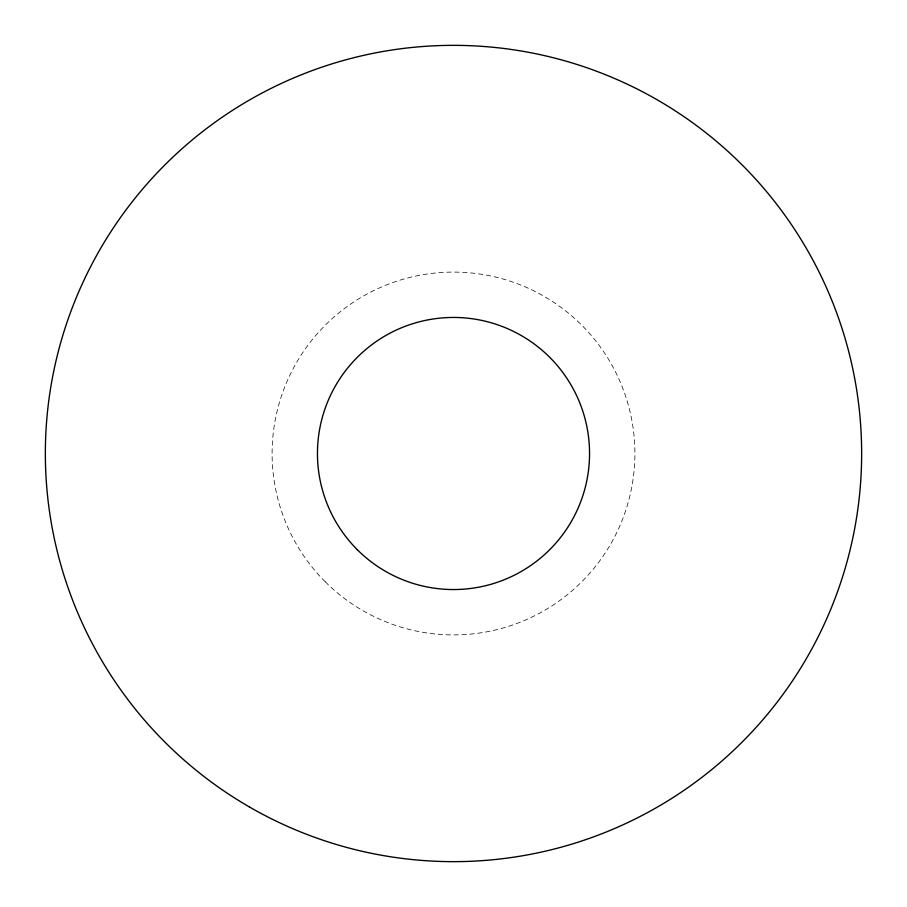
<?xml version="1.0" encoding="UTF-8"?>
<svg xmlns="http://www.w3.org/2000/svg" width="907" height="907" viewBox="0 0 907 907"><rect width="100%" height="100%" fill="white"/><g stroke="black" fill="none" stroke-linecap="round" stroke-linejoin="round"><path stroke-width="0.68" stroke-dasharray="4.54 3.4" d="M325.228 581.772A181.4 181.4 0 0 0 628.721 500.449A181.4 181.4 0 0 0 406.551 278.279A181.4 181.4 0 0 0 325.228 581.772"/><path stroke-width="1.36" d="M357.301 549.699A136.05 136.05 0 0 0 584.913 488.714A136.05 136.05 0 0 0 418.286 322.087A136.05 136.05 0 0 0 357.301 549.699M249.425 806.969A408.15 408.15 0 0 0 861.65 453.5A408.15 408.15 0 0 0 249.425 100.031A408.15 408.15 0 0 0 249.425 806.969"/></g></svg>
